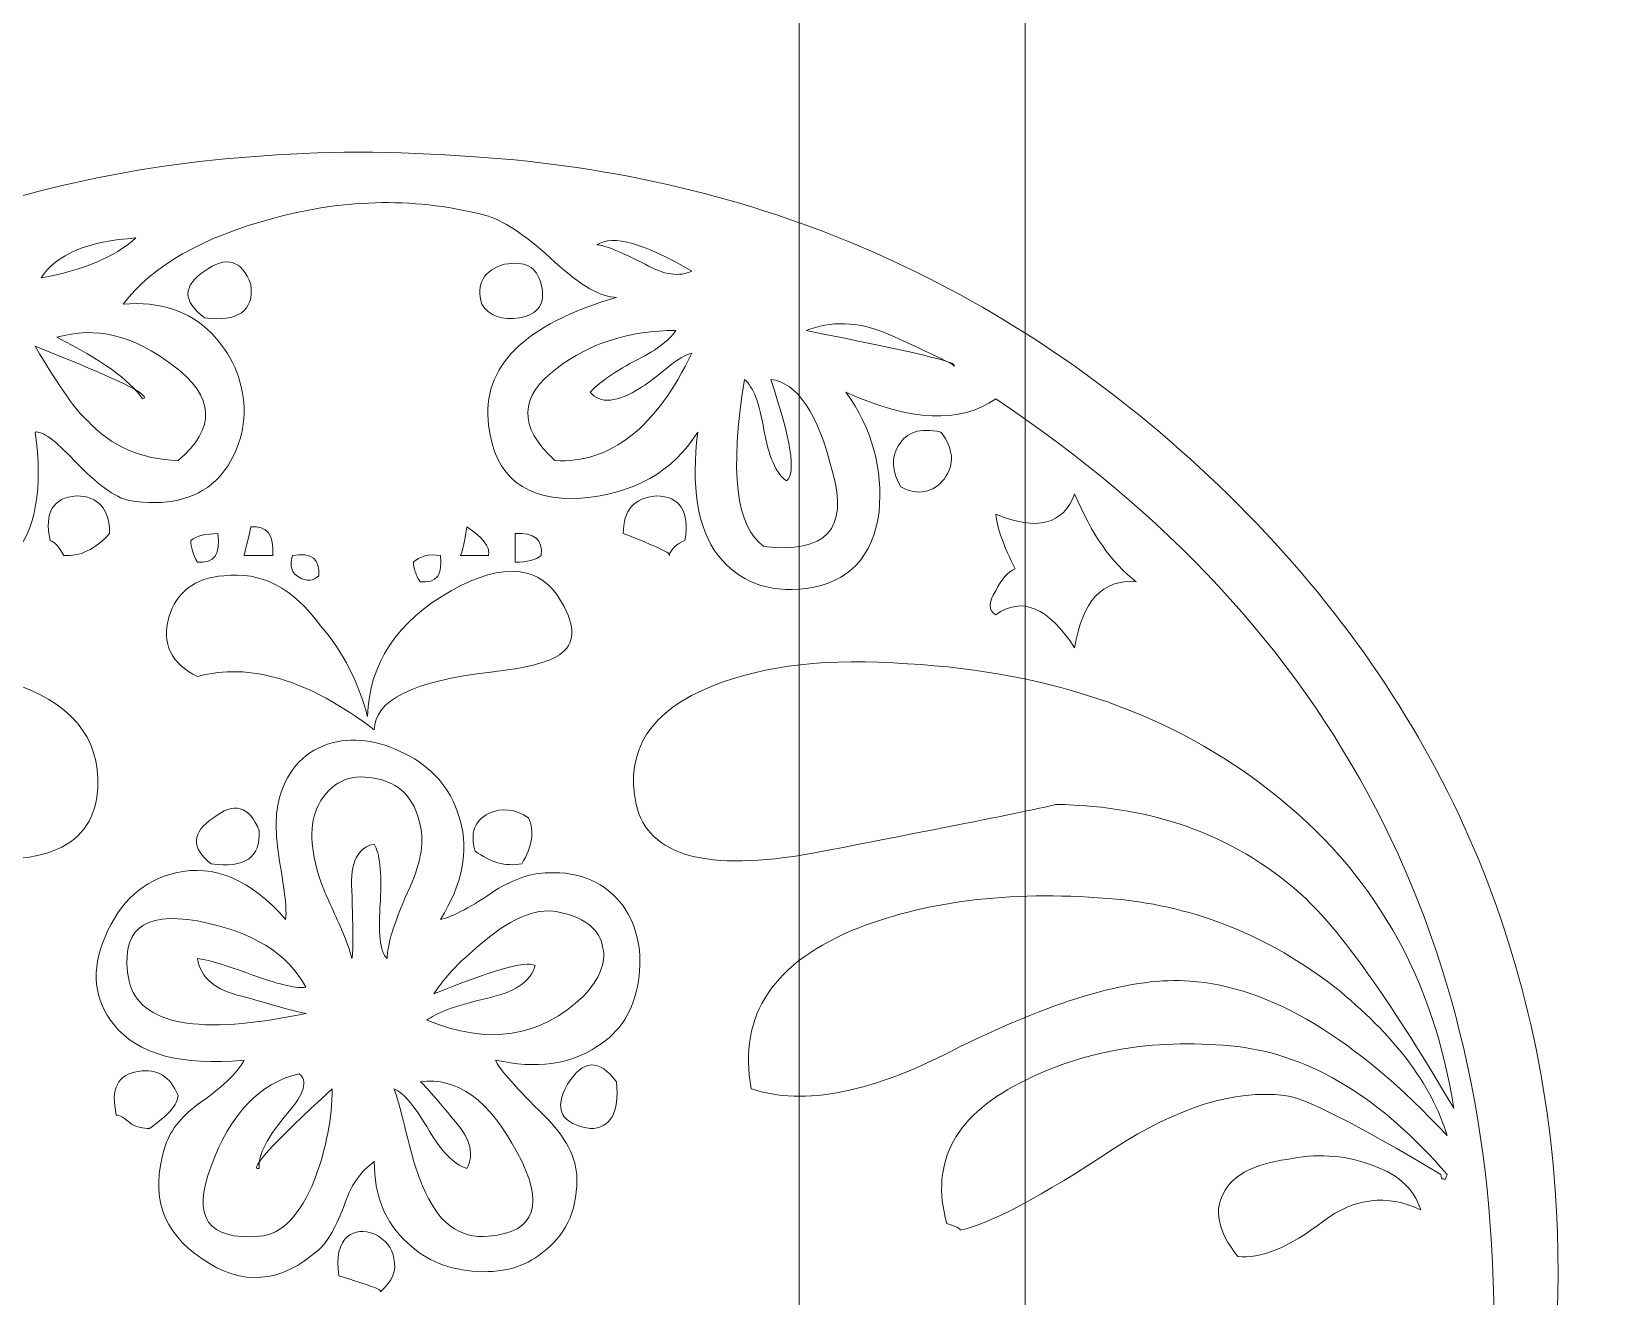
# Model space of a CAD drawing. Header units: millimetres. Extents: x -516 to 519, y -297 to 340.
# Drawn here: x -281.91 to -266.54, y 283.38 to 295.8 of the extents above; entities that cross this region are included whole.
import ezdxf

# ---------------------------------------------------------------- set-up
doc = ezdxf.new("R2010")
doc.units = ezdxf.units.MM
doc.header["$MEASUREMENT"] = 0
doc.layers.add('layer 1', color=7, linetype='Continuous')

msp = doc.modelspace()

# ---------------------------------------------------------------- linework, layer by layer
at = {"layer": 'layer 1', "color": 250, "lineweight": 9}
msp.add_open_spline([(-274.3724, 105.8042), (-259.7291, 166.1647), (-255.8487, 230.1061), (-262.7312, 297.6282), (-264.952, 315.007), (-268.8324, 327.7953), (-274.3724, 335.9931), (-277.3833, 340.1569), (-280.2762, 340.1569), (-283.0509, 335.9931), (-288.5909, 327.7953), (-292.4713, 315.007), (-294.6921, 297.6282), (-301.5746, 230.1061), (-297.6942, 166.1647), (-283.0509, 105.8042), (-283.0509, 105.8042), (-274.3724, 105.8042), (-274.3724, 105.8042)], degree=3, knots=[0, 0, 0, 0, 0.1666667, 0.1666667, 0.1666667, 0.3333333, 0.3333333, 0.3333333, 0.5, 0.5, 0.5, 0.6666667, 0.6666667, 0.6666667, 0.8333333, 0.8333333, 0.8333333, 1, 1, 1, 1], dxfattribs=at)
at = {"layer": 'layer 1', "color": 242, "lineweight": 20}
for points in [[(-274.3724, 335.9931), (-274.3724, 335.9931), (-274.3724, 106.7768), (-274.3724, 106.7768)], [(-272.1556, 332.3032), (-272.1556, 332.3032), (-272.1556, 115.3382), (-272.1556, 115.3382)]]:
    msp.add_open_spline(points, degree=3, dxfattribs=at)
at = {"layer": 'layer 1', "color": 114, "lineweight": 18}
for points, knots in [([(-275.021, 264.3553), (-274.5642, 264.5575), (-274.1103, 264.7982), (-273.6563, 265.0728), (-272.1295, 265.9972), (-271.1765, 267.0214), (-270.8001, 268.1432), (-270.6155, 268.6602), (-270.4899, 269.4793), (-270.4161, 270.5863), (-270.3128, 271.8559), (-270.1948, 272.7638), (-270.0692, 273.3102), (-268.8587, 273.384), (-268.0617, 273.6939), (-267.6927, 274.24), (-267.0282, 275.1625), (-267.2942, 276.3954), (-268.4898, 277.938), (-267.309, 280.0711), (-266.7994, 282.2336), (-266.9544, 284.4257), (-267.154, 287.1494), (-268.2907, 289.489), (-270.3498, 291.4302), (-272.3795, 293.3345), (-274.7858, 294.3828), (-277.5536, 294.5672), (-278.3436, 294.6262), (-279.0814, 294.6262), (-279.7531, 294.5672), (-282.4694, 294.368), (-284.8384, 293.3052), (-286.8684, 291.386), (-288.9719, 289.4153), (-290.116, 287.0534), (-290.2858, 284.3003), (-290.4333, 281.916), (-289.9168, 279.7759), (-288.7506, 277.8716), (-289.8504, 276.5062), (-290.1602, 275.3621), (-289.6807, 274.4394), (-289.4073, 273.8857), (-288.5734, 273.4945), (-287.171, 273.2436), (-287.016, 272.6382), (-286.8904, 271.7158), (-286.802, 270.4757), (-286.7354, 269.4277), (-286.5878, 268.6229), (-286.3739, 268.0768), (-285.8719, 266.8074), (-284.7501, 265.7075), (-283.0229, 264.7703), (-282.7385, 264.6179), (-282.4565, 264.4797), (-282.1769, 264.3553)], [0, 0, 0, 0, 0.0526316, 0.0526316, 0.0526316, 0.1052632, 0.1052632, 0.1052632, 0.1578947, 0.1578947, 0.1578947, 0.2105263, 0.2105263, 0.2105263, 0.2631579, 0.2631579, 0.2631579, 0.3157895, 0.3157895, 0.3157895, 0.3684211, 0.3684211, 0.3684211, 0.4210526, 0.4210526, 0.4210526, 0.4736842, 0.4736842, 0.4736842, 0.5263158, 0.5263158, 0.5263158, 0.5789474, 0.5789474, 0.5789474, 0.6315789, 0.6315789, 0.6315789, 0.6842105, 0.6842105, 0.6842105, 0.7368421, 0.7368421, 0.7368421, 0.7894737, 0.7894737, 0.7894737, 0.8421053, 0.8421053, 0.8421053, 0.8947368, 0.8947368, 0.8947368, 0.9473684, 0.9473684, 0.9473684, 1, 1, 1, 1]), ([(-280.3938, 264.3553), (-281.1451, 264.5346), (-281.9154, 264.8257), (-282.6982, 265.2428), (-283.8522, 265.8573), (-284.7205, 266.5638), (-285.311, 267.3461), (-285.7611, 267.9219), (-286.0563, 268.8668), (-286.1969, 270.1732), (-286.3887, 272.0112), (-286.5289, 273.1182), (-286.6323, 273.5093), (-286.2707, 273.6347), (-285.9679, 273.4356), (-285.7244, 272.904), (-285.4512, 272.3063), (-285.2079, 272.0038), (-284.986, 271.9741), (-284.4991, 271.93), (-284.2997, 272.1735), (-284.3809, 272.7049), (-284.4547, 273.1994), (-284.6393, 273.5315), (-284.927, 273.7011), (-287.9239, 275.5023), (-289.3779, 276.0114), (-289.2893, 275.2363), (-289.3483, 275.7088), (-289.1711, 276.218), (-288.7506, 276.7495), (-288.3224, 277.3252), (-288.1011, 277.7018), (-288.1011, 277.8716), (-288.0863, 278.1223), (-288.2338, 278.4471), (-288.5366, 278.8459), (-288.8685, 279.2812), (-289.0531, 279.7022), (-289.0973, 280.1227), (-288.8981, 280.0931), (-288.7358, 279.9455), (-288.6252, 279.6726), (-288.507, 279.3402), (-288.3964, 279.1336), (-288.3002, 279.0672), (-287.8501, 279.2222), (-287.7689, 279.4803), (-288.0566, 279.8423), (-288.3592, 280.1891), (-288.7284, 280.3073), (-289.1639, 280.1891), (-289.1933, 280.2777), (-289.2449, 280.4548), (-289.3115, 280.7278), (-289.3705, 280.9568), (-289.4295, 281.134), (-289.4884, 281.2445), (-289.2007, 281.3627), (-288.9719, 281.2371), (-288.817, 280.883), (-288.6472, 280.4768), (-288.4922, 280.2702), (-288.3592, 280.2554), (-288.1156, 280.2261), (-287.9755, 280.3073), (-287.9313, 280.4916), (-287.9017, 280.6466), (-287.9681, 280.8312), (-288.123, 281.0306), (-288.5144, 281.5915), (-288.9645, 281.7094), (-289.4884, 281.3775), (-289.5331, 281.5251), (-289.5622, 281.7317), (-289.5921, 282.0048), (-289.6363, 282.337), (-289.6659, 282.5509), (-289.6807, 282.6543), (-289.3189, 282.7133), (-289.0679, 282.5361), (-288.9278, 282.1378), (-288.7654, 281.7168), (-288.5808, 281.5177), (-288.3592, 281.5325), (-288.1011, 281.5397), (-287.9681, 281.6505), (-287.9532, 281.8496), (-287.9387, 282.027), (-288.0199, 282.2188), (-288.2116, 282.4404), (-288.6842, 282.9863), (-289.1785, 283.0971), (-289.6807, 282.7797), (-289.7396, 285.031), (-289.2967, 286.9648), (-288.3592, 288.5814), (-287.5991, 289.873), (-286.4257, 291.076), (-284.8384, 292.1905), (-284.6615, 292.0873), (-284.4179, 292.0429), (-284.1006, 292.0577), (-283.783, 292.0725), (-283.5468, 292.1389), (-283.3918, 292.2571), (-283.5616, 291.8657), (-283.6428, 291.4968), (-283.628, 291.1498), (-283.6132, 290.6773), (-283.3993, 290.4043), (-283.0009, 290.3305), (-282.5948, 290.2716), (-282.2922, 290.3747), (-282.0928, 290.6331), (-281.8641, 290.906), (-281.7903, 291.3196), (-281.8715, 291.8657), (-281.8051, 291.8805), (-281.6721, 291.7845), (-281.4875, 291.5852), (-281.2661, 291.3564), (-281.0892, 291.2236), (-280.949, 291.1943), (-280.587, 291.135), (-280.3067, 291.2014), (-280.1001, 291.386), (-279.9155, 291.578), (-279.8195, 291.8139), (-279.8195, 292.1021), (-279.8343, 292.3899), (-279.9451, 292.6334), (-280.1443, 292.84), (-280.3582, 293.054), (-280.646, 293.1502), (-281.008, 293.1206), (-280.7202, 293.4969), (-280.2329, 293.7775), (-279.5392, 293.9618), (-278.8159, 294.1615), (-278.1146, 294.1684), (-277.4209, 293.9841), (-277.2511, 293.9251), (-277.0295, 293.7775), (-276.7711, 293.5339), (-276.513, 293.2978), (-276.3136, 293.187), (-276.1658, 293.187), (-277.0737, 292.9212), (-277.4947, 292.5078), (-277.4209, 291.9321), (-277.3619, 291.423), (-277.0591, 291.1868), (-276.513, 291.2162), (-275.9962, 291.2606), (-275.6125, 291.4746), (-275.3689, 291.8657), (-275.4353, 291.3344), (-275.3763, 290.9285), (-275.1695, 290.6553), (-274.9701, 290.3969), (-274.6824, 290.2861), (-274.3061, 290.3305), (-273.8851, 290.3895), (-273.6489, 290.6405), (-273.5899, 291.0835), (-273.5532, 291.504), (-273.6563, 291.8951), (-273.9149, 292.2571), (-273.28, 291.9689), (-272.7931, 291.9469), (-272.4459, 292.1905), (-269.1023, 289.969), (-267.4714, 286.832), (-267.5597, 282.7797), (-268.0765, 283.0971), (-268.571, 283.0011), (-269.0285, 282.4772), (-269.2057, 282.278), (-269.2869, 282.086), (-269.2869, 281.8943), (-269.2869, 281.6946), (-269.1761, 281.5693), (-268.9473, 281.5325), (-268.6966, 281.4733), (-268.4898, 281.6579), (-268.3198, 282.0934), (-268.1429, 282.5361), (-267.9141, 282.7503), (-267.6263, 282.7207), (-267.6409, 282.7503), (-267.6853, 282.3), (-267.7517, 281.3775), (-268.2018, 281.6801), (-268.6448, 281.5915), (-269.0729, 281.1192), (-269.2499, 280.9272), (-269.3311, 280.7502), (-269.3311, 280.5802), (-269.3311, 280.403), (-269.2279, 280.2999), (-269.0063, 280.2554), (-268.7924, 280.2261), (-268.6154, 280.4104), (-268.4678, 280.8164), (-268.3129, 281.2077), (-268.0691, 281.3701), (-267.7517, 281.3109), (-267.7369, 281.3553), (-267.8477, 280.979), (-268.0765, 280.1891), (-268.512, 280.2777), (-268.8662, 280.1597), (-269.1393, 279.8423), (-269.4273, 279.5247), (-269.3831, 279.2664), (-269.0063, 279.0672), (-268.8513, 279.0894), (-268.7186, 279.2738), (-268.6226, 279.6059), (-268.5342, 279.9235), (-268.3719, 280.0711), (-268.1429, 280.0563), (-268.2018, 279.6726), (-268.3867, 279.259), (-268.7038, 278.8236), (-268.9918, 278.4249), (-269.1393, 278.1297), (-269.1393, 277.938), (-269.1541, 277.7682), (-268.9399, 277.3916), (-268.4898, 276.8159), (-268.0691, 276.255), (-267.8919, 275.7237), (-267.9509, 275.2363), (-268.0321, 274.4688), (-268.5784, 274.0705), (-269.5675, 274.0258), (-271.0583, 273.9521), (-271.9072, 273.8635), (-272.1214, 273.7677), (-272.4239, 273.6347), (-272.6672, 273.3248), (-272.8595, 272.8376), (-273.0438, 272.3063), (-272.8888, 272.0112), (-272.3795, 271.9741), (-272.0917, 271.9591), (-271.8114, 272.2473), (-271.538, 272.8376), (-271.2799, 273.3985), (-270.9699, 273.6421), (-270.6081, 273.5683), (-270.6967, 273.0666), (-270.7927, 272.4169), (-270.8887, 271.6272), (-270.9919, 270.7487), (-271.0657, 270.151), (-271.1101, 269.8484), (-271.324, 268.5864), (-271.7448, 267.6119), (-272.3795, 266.9328), (-273.6914, 265.5867), (-275.1266, 264.7275), (-276.683, 264.3553)], [0, 0, 0, 0, 0.0113636, 0.0113636, 0.0113636, 0.0227273, 0.0227273, 0.0227273, 0.0340909, 0.0340909, 0.0340909, 0.0454545, 0.0454545, 0.0454545, 0.0568182, 0.0568182, 0.0568182, 0.0681818, 0.0681818, 0.0681818, 0.0795455, 0.0795455, 0.0795455, 0.0909091, 0.0909091, 0.0909091, 0.1022727, 0.1022727, 0.1022727, 0.1136364, 0.1136364, 0.1136364, 0.125, 0.125, 0.125, 0.1363636, 0.1363636, 0.1363636, 0.1477273, 0.1477273, 0.1477273, 0.1590909, 0.1590909, 0.1590909, 0.1704545, 0.1704545, 0.1704545, 0.1818182, 0.1818182, 0.1818182, 0.1931818, 0.1931818, 0.1931818, 0.2045455, 0.2045455, 0.2045455, 0.2159091, 0.2159091, 0.2159091, 0.2272727, 0.2272727, 0.2272727, 0.2386364, 0.2386364, 0.2386364, 0.25, 0.25, 0.25, 0.2613636, 0.2613636, 0.2613636, 0.2727273, 0.2727273, 0.2727273, 0.2840909, 0.2840909, 0.2840909, 0.2954545, 0.2954545, 0.2954545, 0.3068182, 0.3068182, 0.3068182, 0.3181818, 0.3181818, 0.3181818, 0.3295455, 0.3295455, 0.3295455, 0.3409091, 0.3409091, 0.3409091, 0.3522727, 0.3522727, 0.3522727, 0.3636364, 0.3636364, 0.3636364, 0.375, 0.375, 0.375, 0.3863636, 0.3863636, 0.3863636, 0.3977273, 0.3977273, 0.3977273, 0.4090909, 0.4090909, 0.4090909, 0.4204545, 0.4204545, 0.4204545, 0.4318182, 0.4318182, 0.4318182, 0.4431818, 0.4431818, 0.4431818, 0.4545455, 0.4545455, 0.4545455, 0.4659091, 0.4659091, 0.4659091, 0.4772727, 0.4772727, 0.4772727, 0.4886364, 0.4886364, 0.4886364, 0.5, 0.5, 0.5, 0.5113636, 0.5113636, 0.5113636, 0.5227273, 0.5227273, 0.5227273, 0.5340909, 0.5340909, 0.5340909, 0.5454545, 0.5454545, 0.5454545, 0.5568182, 0.5568182, 0.5568182, 0.5681818, 0.5681818, 0.5681818, 0.5795455, 0.5795455, 0.5795455, 0.5909091, 0.5909091, 0.5909091, 0.6022727, 0.6022727, 0.6022727, 0.6136364, 0.6136364, 0.6136364, 0.625, 0.625, 0.625, 0.6363636, 0.6363636, 0.6363636, 0.6477273, 0.6477273, 0.6477273, 0.6590909, 0.6590909, 0.6590909, 0.6704545, 0.6704545, 0.6704545, 0.6818182, 0.6818182, 0.6818182, 0.6931818, 0.6931818, 0.6931818, 0.7045455, 0.7045455, 0.7045455, 0.7159091, 0.7159091, 0.7159091, 0.7272727, 0.7272727, 0.7272727, 0.7386364, 0.7386364, 0.7386364, 0.75, 0.75, 0.75, 0.7613636, 0.7613636, 0.7613636, 0.7727273, 0.7727273, 0.7727273, 0.7840909, 0.7840909, 0.7840909, 0.7954545, 0.7954545, 0.7954545, 0.8068182, 0.8068182, 0.8068182, 0.8181818, 0.8181818, 0.8181818, 0.8295455, 0.8295455, 0.8295455, 0.8409091, 0.8409091, 0.8409091, 0.8522727, 0.8522727, 0.8522727, 0.8636364, 0.8636364, 0.8636364, 0.875, 0.875, 0.875, 0.8863636, 0.8863636, 0.8863636, 0.8977273, 0.8977273, 0.8977273, 0.9090909, 0.9090909, 0.9090909, 0.9204545, 0.9204545, 0.9204545, 0.9318182, 0.9318182, 0.9318182, 0.9431818, 0.9431818, 0.9431818, 0.9545455, 0.9545455, 0.9545455, 0.9659091, 0.9659091, 0.9659091, 0.9772727, 0.9772727, 0.9772727, 0.9886364, 0.9886364, 0.9886364, 1, 1, 1, 1]), ([(-280.8824, 293.7701), (-281.0966, 293.5781), (-281.4063, 293.4527), (-281.8125, 293.379), (-281.6647, 293.6077), (-281.3547, 293.7405), (-280.8824, 293.7701)], [0, 0, 0, 0, 0.5, 0.5, 0.5, 1, 1, 1, 1]), ([(-275.4279, 293.4453), (-275.5461, 293.3864), (-275.7008, 293.4083), (-275.8854, 293.5117), (-276.1292, 293.6371), (-276.2916, 293.7037), (-276.358, 293.7037), (-276.203, 293.8069), (-275.8928, 293.7183), (-275.4279, 293.4453)], [0, 0, 0, 0, 0.3333333, 0.3333333, 0.3333333, 0.6666667, 0.6666667, 0.6666667, 1, 1, 1, 1]), ([(-279.7531, 293.3126), (-279.8417, 293.5561), (-279.9967, 293.6003), (-280.2107, 293.4453), (-280.4246, 293.2978), (-280.4246, 293.1502), (-280.2107, 292.9876), (-279.8787, 292.9434), (-279.7238, 293.054), (-279.7531, 293.3126)], [0, 0, 0, 0, 0.3333333, 0.3333333, 0.3333333, 0.6666667, 0.6666667, 0.6666667, 1, 1, 1, 1]), ([(-276.9041, 293.3126), (-276.9483, 293.4895), (-277.0665, 293.5487), (-277.2659, 293.5117), (-277.4724, 293.4527), (-277.5462, 293.32), (-277.4872, 293.1206), (-277.4135, 293.0024), (-277.2881, 292.958), (-277.1181, 292.9876), (-276.9335, 293.0172), (-276.8597, 293.1277), (-276.9041, 293.3126)], [0, 0, 0, 0, 0.25, 0.25, 0.25, 0.5, 0.5, 0.5, 0.75, 0.75, 0.75, 1, 1, 1, 1]), ([(-272.8595, 292.5152), (-272.7857, 292.5449), (-273.2652, 292.6554), (-274.3061, 292.8622), (-274.0625, 292.958), (-273.8039, 292.9506), (-273.5309, 292.84), (-273.0218, 292.6112), (-272.8005, 292.5004), (-272.8595, 292.5152)], [0, 0, 0, 0, 0.3333333, 0.3333333, 0.3333333, 0.6666667, 0.6666667, 0.6666667, 1, 1, 1, 1]), ([(-280.816, 292.1905), (-280.9416, 292.3751), (-281.2294, 292.5816), (-281.6573, 292.7956), (-281.2809, 292.9064), (-280.9046, 292.8178), (-280.5132, 292.5152), (-280.1075, 292.2127), (-280.0927, 291.9025), (-280.469, 291.5852), (-280.8308, 291.6), (-281.126, 291.7256), (-281.3547, 291.9763), (-281.4581, 292.0577), (-281.6281, 292.3013), (-281.8715, 292.7072), (-281.067, 292.3899), (-280.7128, 292.2201), (-280.816, 292.1905)], [0, 0, 0, 0, 0.1666667, 0.1666667, 0.1666667, 0.3333333, 0.3333333, 0.3333333, 0.5, 0.5, 0.5, 0.6666667, 0.6666667, 0.6666667, 0.8333333, 0.8333333, 0.8333333, 1, 1, 1, 1]), ([(-275.4279, 292.6409), (-275.7749, 291.9099), (-276.2252, 291.5558), (-276.7711, 291.5852), (-277.1329, 291.9173), (-277.1255, 292.2201), (-276.7491, 292.493), (-276.4318, 292.7366), (-276.0404, 292.8622), (-275.5829, 292.8622), (-275.6567, 292.7588), (-275.7894, 292.6554), (-275.9962, 292.5597), (-276.2104, 292.4415), (-276.3506, 292.3383), (-276.4244, 292.2571), (-276.3284, 292.1389), (-276.1584, 292.1537), (-275.9296, 292.3013), (-275.8854, 292.3235), (-275.7968, 292.3899), (-275.6715, 292.493), (-275.5681, 292.5816), (-275.4869, 292.626), (-275.4279, 292.6409)], [0, 0, 0, 0, 0.125, 0.125, 0.125, 0.25, 0.25, 0.25, 0.375, 0.375, 0.375, 0.5, 0.5, 0.5, 0.625, 0.625, 0.625, 0.75, 0.75, 0.75, 0.875, 0.875, 0.875, 1, 1, 1, 1]), ([(-274.9112, 292.3825), (-274.8226, 292.3087), (-274.7636, 292.1463), (-274.7192, 291.8877), (-274.675, 291.6296), (-274.6012, 291.4598), (-274.4978, 291.386), (-274.4021, 291.4598), (-274.4536, 291.7919), (-274.6528, 292.3825), (-274.3947, 292.3529), (-274.1879, 292.0501), (-274.0477, 291.4746), (-273.8851, 290.9134), (-274.1141, 290.6699), (-274.7192, 290.7437), (-274.9926, 290.9285), (-275.059, 291.4746), (-274.9112, 292.3825)], [0, 0, 0, 0, 0.1666667, 0.1666667, 0.1666667, 0.3333333, 0.3333333, 0.3333333, 0.5, 0.5, 0.5, 0.6666667, 0.6666667, 0.6666667, 0.8333333, 0.8333333, 0.8333333, 1, 1, 1, 1]), ([(-272.9848, 291.8657), (-273.1914, 291.9099), (-273.3244, 291.8657), (-273.3982, 291.7327), (-273.472, 291.6222), (-273.4646, 291.482), (-273.376, 291.327), (-273.2062, 291.2384), (-273.0586, 291.268), (-272.9481, 291.4082), (-272.8447, 291.5558), (-272.8595, 291.7034), (-272.9848, 291.8657)], [0, 0, 0, 0, 0.25, 0.25, 0.25, 0.5, 0.5, 0.5, 0.75, 0.75, 0.75, 1, 1, 1, 1]), ([(-272.4459, 290.0722), (-272.1877, 290.2568), (-271.9294, 290.146), (-271.6708, 289.7474), (-271.597, 290.2052), (-271.3978, 290.4265), (-271.0657, 290.3969), (-271.3092, 290.5815), (-271.5086, 290.8693), (-271.6708, 291.2606), (-271.7818, 290.9581), (-272.0402, 290.8915), (-272.4459, 291.0612), (-272.4311, 290.9208), (-272.3647, 290.7437), (-272.2541, 290.5223), (-272.3279, 290.4929), (-272.3869, 290.4265), (-272.4459, 290.3083), (-272.5197, 290.1904), (-272.5197, 290.1166), (-272.4459, 290.0722)], [0, 0, 0, 0, 0.1428571, 0.1428571, 0.1428571, 0.2857143, 0.2857143, 0.2857143, 0.4285714, 0.4285714, 0.4285714, 0.5714286, 0.5714286, 0.5714286, 0.7142857, 0.7142857, 0.7142857, 0.8571429, 0.8571429, 0.8571429, 1, 1, 1, 1]), ([(-281.5909, 290.6553), (-281.4359, 290.6405), (-281.2809, 290.7143), (-281.1408, 290.8693), (-281.1408, 291.1131), (-281.2516, 291.2384), (-281.4655, 291.2384), (-281.6945, 291.2236), (-281.7831, 291.076), (-281.7237, 290.8029), (-281.6797, 290.7881), (-281.6351, 290.7437), (-281.5909, 290.6553)], [0, 0, 0, 0, 0.25, 0.25, 0.25, 0.5, 0.5, 0.5, 0.75, 0.75, 0.75, 1, 1, 1, 1]), ([(-275.6493, 290.6553), (-275.6345, 290.7143), (-275.5829, 290.7659), (-275.4943, 290.8029), (-275.4501, 291.0909), (-275.5461, 291.2384), (-275.7749, 291.2384), (-275.9962, 291.2236), (-276.0994, 291.0983), (-276.0994, 290.8693), (-275.7675, 290.7437), (-275.6199, 290.6699), (-275.6493, 290.6553)], [0, 0, 0, 0, 0.25, 0.25, 0.25, 0.5, 0.5, 0.5, 0.75, 0.75, 0.75, 1, 1, 1, 1]), ([(-279.5392, 290.6553), (-279.5244, 290.8545), (-279.5982, 290.9507), (-279.7531, 290.9359), (-279.7976, 290.7511), (-279.8195, 290.6553), (-279.8195, 290.6553), (-279.8195, 290.6553), (-279.5392, 290.6553), (-279.5392, 290.6553)], [0, 0, 0, 0, 0.3333333, 0.3333333, 0.3333333, 0.6666667, 0.6666667, 0.6666667, 1, 1, 1, 1]), ([(-280.0779, 290.8693), (-280.1959, 290.8693), (-280.2845, 290.847), (-280.3434, 290.8029), (-280.3434, 290.7365), (-280.3215, 290.6627), (-280.2771, 290.5887), (-280.1147, 290.5741), (-280.0483, 290.6699), (-280.0779, 290.8693)], [0, 0, 0, 0, 0.3333333, 0.3333333, 0.3333333, 0.6666667, 0.6666667, 0.6666667, 1, 1, 1, 1]), ([(-277.4209, 290.6553), (-277.4061, 290.7437), (-277.4798, 290.8322), (-277.6348, 290.9359), (-277.6644, 290.7511), (-277.6864, 290.6553), (-277.7012, 290.6553), (-277.7012, 290.6553), (-277.4209, 290.6553), (-277.4209, 290.6553)], [0, 0, 0, 0, 0.3333333, 0.3333333, 0.3333333, 0.6666667, 0.6666667, 0.6666667, 1, 1, 1, 1]), ([(-277.1623, 290.5887), (-277.0443, 290.5887), (-276.9557, 290.6109), (-276.9041, 290.6553), (-276.8893, 290.8103), (-276.9705, 290.8841), (-277.1623, 290.8693), (-277.1623, 290.8693), (-277.1623, 290.5887), (-277.1623, 290.5887)], [0, 0, 0, 0, 0.3333333, 0.3333333, 0.3333333, 0.6666667, 0.6666667, 0.6666667, 1, 1, 1, 1]), ([(-279.0888, 290.4559), (-279.074, 290.6183), (-279.1552, 290.6847), (-279.3472, 290.6553), (-279.3766, 290.5519), (-279.3544, 290.4781), (-279.2806, 290.4411), (-279.2068, 290.3969), (-279.1404, 290.4043), (-279.0888, 290.4559)], [0, 0, 0, 0, 0.3333333, 0.3333333, 0.3333333, 0.6666667, 0.6666667, 0.6666667, 1, 1, 1, 1]), ([(-277.8932, 290.6553), (-278.0112, 290.6699), (-278.0997, 290.6479), (-278.1587, 290.5887), (-278.1587, 290.5297), (-278.1365, 290.4633), (-278.0923, 290.3969), (-277.93, 290.3821), (-277.871, 290.4633), (-277.8932, 290.6553)], [0, 0, 0, 0, 0.3333333, 0.3333333, 0.3333333, 0.6666667, 0.6666667, 0.6666667, 1, 1, 1, 1]), ([(-280.2771, 289.4668), (-279.7679, 289.607), (-279.1922, 289.4375), (-278.5427, 288.9429), (-278.5427, 289.2307), (-278.1661, 289.4227), (-277.3987, 289.5112), (-277.0517, 289.548), (-276.8303, 289.607), (-276.7269, 289.6808), (-276.572, 289.7842), (-276.5646, 289.9542), (-276.7047, 290.1978), (-276.9115, 290.5593), (-277.2659, 290.5961), (-277.7898, 290.3083), (-278.3211, 290.0058), (-278.5943, 289.5924), (-278.6091, 289.0757), (-278.6977, 289.4079), (-278.8453, 289.703), (-279.0666, 289.9616), (-279.3398, 290.3379), (-279.6571, 290.5003), (-280.0189, 290.4559), (-280.3067, 290.4339), (-280.4838, 290.2935), (-280.5579, 290.0502), (-280.6317, 289.7916), (-280.5354, 289.5924), (-280.2771, 289.4668)], [0, 0, 0, 0, 0.1, 0.1, 0.1, 0.2, 0.2, 0.2, 0.3, 0.3, 0.3, 0.4, 0.4, 0.4, 0.5, 0.5, 0.5, 0.6, 0.6, 0.6, 0.7, 0.7, 0.7, 0.8, 0.8, 0.8, 0.9, 0.9, 0.9, 1, 1, 1, 1]), ([(-285.5104, 288.2122), (-285.466, 288.2122), (-284.6171, 288.0572), (-282.9565, 287.7547), (-281.9159, 287.5553), (-281.3547, 287.7251), (-281.2661, 288.2786), (-281.1997, 288.7954), (-281.4507, 289.1643), (-282.0264, 289.3782), (-282.4988, 289.5628), (-283.1115, 289.6366), (-283.8642, 289.5924), (-285.2742, 289.5332), (-286.4773, 289.1275), (-287.4515, 288.3598), (-288.433, 287.5997), (-289.0457, 286.5958), (-289.2893, 285.3558), (-289.2893, 285.3114), (-289.2819, 285.2818), (-289.2671, 285.267), (-289.2597, 285.2376), (-289.2449, 285.245), (-289.2303, 285.2892), (-288.7064, 286.2267), (-288.2558, 286.8836), (-287.8649, 287.2599), (-287.2299, 287.8653), (-286.4477, 288.1826), (-285.5104, 288.2122)], [0, 0, 0, 0, 0.1, 0.1, 0.1, 0.2, 0.2, 0.2, 0.3, 0.3, 0.3, 0.4, 0.4, 0.4, 0.5, 0.5, 0.5, 0.6, 0.6, 0.6, 0.7, 0.7, 0.7, 0.8, 0.8, 0.8, 0.9, 0.9, 0.9, 1, 1, 1, 1]), ([(-275.974, 288.2122), (-275.8558, 287.7029), (-275.2803, 287.5477), (-274.2397, 287.7325), (-272.6009, 288.0498), (-271.804, 288.2122), (-271.863, 288.2122), (-270.8665, 288.1974), (-270.0472, 287.8875), (-269.3975, 287.2821), (-269.0211, 286.9206), (-268.5416, 286.2341), (-267.9509, 285.2302), (-268.1503, 286.5221), (-268.7482, 287.5627), (-269.7447, 288.3376), (-270.6967, 289.0905), (-271.8852, 289.5112), (-273.3096, 289.5924), (-274.0773, 289.6514), (-274.7118, 289.5776), (-275.214, 289.3782), (-275.8339, 289.1349), (-276.0846, 288.7438), (-275.974, 288.2122)], [0, 0, 0, 0, 0.125, 0.125, 0.125, 0.25, 0.25, 0.25, 0.375, 0.375, 0.375, 0.5, 0.5, 0.5, 0.625, 0.625, 0.625, 0.75, 0.75, 0.75, 0.875, 0.875, 0.875, 1, 1, 1, 1]), ([(-279.8195, 285.7028), (-279.8933, 285.5698), (-280.0409, 285.4296), (-280.2771, 285.267), (-280.4468, 285.1416), (-280.5579, 284.994), (-280.602, 284.839), (-280.7422, 284.3741), (-280.6243, 284.0124), (-280.2329, 283.754), (-279.8417, 283.481), (-279.4578, 283.5107), (-279.0888, 283.8426), (-279.015, 283.9016), (-278.9338, 284.0346), (-278.8453, 284.2562), (-278.7789, 284.4701), (-278.6755, 284.6177), (-278.5427, 284.7063), (-278.5427, 284.3741), (-278.4391, 284.1086), (-278.2177, 283.909), (-278.0334, 283.732), (-277.8046, 283.6434), (-277.5314, 283.6286), (-277.2511, 283.6138), (-277.0295, 283.6876), (-276.8597, 283.8426), (-276.6457, 284.0124), (-276.5423, 284.2636), (-276.5572, 284.5807), (-276.572, 284.7801), (-276.6899, 284.9866), (-276.9261, 285.208), (-277.1845, 285.4666), (-277.3249, 285.629), (-277.3545, 285.7028), (-276.9483, 285.6142), (-276.6235, 285.6583), (-276.358, 285.8355), (-276.1292, 285.9757), (-275.9962, 286.1897), (-275.9518, 286.4779), (-275.9076, 286.7582), (-275.9592, 287.0018), (-276.0994, 287.2157), (-276.2768, 287.4445), (-276.5204, 287.5553), (-276.8377, 287.5407), (-276.9925, 287.5407), (-277.1697, 287.4813), (-277.3545, 287.3707), (-277.5832, 287.2083), (-277.7676, 287.1123), (-277.8932, 287.083), (-277.679, 287.4297), (-277.6126, 287.7547), (-277.7012, 288.0572), (-277.775, 288.3302), (-277.9374, 288.5441), (-278.1957, 288.6848), (-278.4615, 288.8324), (-278.7125, 288.8765), (-278.9561, 288.8176), (-279.2142, 288.7438), (-279.3914, 288.5663), (-279.4728, 288.2786), (-279.5167, 288.131), (-279.5167, 287.9245), (-279.4728, 287.6511), (-279.4212, 287.3633), (-279.3988, 287.1713), (-279.4138, 287.083), (-279.7531, 287.4739), (-280.1147, 287.6289), (-280.4915, 287.5407), (-280.8086, 287.467), (-281.0374, 287.2599), (-281.1849, 286.9132), (-281.3253, 286.581), (-281.2957, 286.2931), (-281.0966, 286.0495), (-280.8678, 285.7617), (-280.4394, 285.6435), (-279.8195, 285.7028)], [0, 0, 0, 0, 0.0357143, 0.0357143, 0.0357143, 0.0714286, 0.0714286, 0.0714286, 0.1071429, 0.1071429, 0.1071429, 0.1428571, 0.1428571, 0.1428571, 0.1785714, 0.1785714, 0.1785714, 0.2142857, 0.2142857, 0.2142857, 0.25, 0.25, 0.25, 0.2857143, 0.2857143, 0.2857143, 0.3214286, 0.3214286, 0.3214286, 0.3571429, 0.3571429, 0.3571429, 0.3928571, 0.3928571, 0.3928571, 0.4285714, 0.4285714, 0.4285714, 0.4642857, 0.4642857, 0.4642857, 0.5, 0.5, 0.5, 0.5357143, 0.5357143, 0.5357143, 0.5714286, 0.5714286, 0.5714286, 0.6071429, 0.6071429, 0.6071429, 0.6428571, 0.6428571, 0.6428571, 0.6785714, 0.6785714, 0.6785714, 0.7142857, 0.7142857, 0.7142857, 0.75, 0.75, 0.75, 0.7857143, 0.7857143, 0.7857143, 0.8214286, 0.8214286, 0.8214286, 0.8571429, 0.8571429, 0.8571429, 0.8928571, 0.8928571, 0.8928571, 0.9285714, 0.9285714, 0.9285714, 0.9642857, 0.9642857, 0.9642857, 1, 1, 1, 1]), ([(-279.0888, 288.2122), (-278.9709, 288.4262), (-278.7937, 288.5148), (-278.5427, 288.4704), (-278.2989, 288.4262), (-278.1513, 288.2786), (-278.0923, 288.0128), (-278.0482, 287.8285), (-278.0923, 287.6071), (-278.2177, 287.3485), (-278.351, 287.046), (-278.4173, 286.8246), (-278.4173, 286.6992), (-278.4911, 286.7656), (-278.5059, 286.9574), (-278.4837, 287.2599), (-278.4689, 287.5477), (-278.4911, 287.7325), (-278.5427, 287.8211), (-278.7051, 287.7915), (-278.7789, 287.6439), (-278.7641, 287.3707), (-278.7493, 286.95), (-278.7493, 286.7286), (-278.7641, 286.6992), (-278.7789, 286.7656), (-278.8159, 286.8836), (-278.8897, 287.046), (-278.978, 287.2305), (-279.0372, 287.3707), (-279.0666, 287.4519), (-279.1774, 287.7695), (-279.1848, 288.0202), (-279.0888, 288.2122)], [0, 0, 0, 0, 0.0909091, 0.0909091, 0.0909091, 0.1818182, 0.1818182, 0.1818182, 0.2727273, 0.2727273, 0.2727273, 0.3636364, 0.3636364, 0.3636364, 0.4545455, 0.4545455, 0.4545455, 0.5454545, 0.5454545, 0.5454545, 0.6363636, 0.6363636, 0.6363636, 0.7272727, 0.7272727, 0.7272727, 0.8181818, 0.8181818, 0.8181818, 0.9090909, 0.9090909, 0.9090909, 1, 1, 1, 1]), ([(-280.1443, 287.6289), (-279.8121, 287.5849), (-279.6571, 287.6883), (-279.672, 287.9538), (-279.7679, 288.1974), (-279.9229, 288.2416), (-280.1221, 288.0792), (-280.3363, 287.939), (-280.3434, 287.7841), (-280.1443, 287.6289)], [0, 0, 0, 0, 0.3333333, 0.3333333, 0.3333333, 0.6666667, 0.6666667, 0.6666667, 1, 1, 1, 1]), ([(-277.5536, 287.7547), (-277.4061, 287.6439), (-277.2585, 287.5997), (-277.0959, 287.6289), (-276.9925, 287.7989), (-276.9705, 287.9538), (-277.0295, 288.0792), (-277.1623, 288.1678), (-277.2881, 288.1826), (-277.4209, 288.1236), (-277.561, 288.0498), (-277.6052, 287.9316), (-277.5536, 287.7547)], [0, 0, 0, 0, 0.25, 0.25, 0.25, 0.5, 0.5, 0.5, 0.75, 0.75, 0.75, 1, 1, 1, 1]), ([(-271.2577, 287.2821), (-272.2393, 287.3707), (-273.0808, 287.2747), (-273.7893, 287.0018), (-274.6234, 286.6696), (-274.9775, 286.1455), (-274.8448, 285.4222), (-274.3283, 285.245), (-273.6417, 285.3854), (-272.7931, 285.8355), (-271.826, 286.3079), (-271.0805, 286.5221), (-270.5418, 286.4779), (-269.7521, 286.4261), (-268.9106, 285.9167), (-268.0172, 284.9644), (-268.1722, 285.474), (-268.5416, 285.9535), (-269.1171, 286.4184), (-269.7666, 286.9206), (-270.4825, 287.2083), (-271.2577, 287.2821)], [0, 0, 0, 0, 0.1428571, 0.1428571, 0.1428571, 0.2857143, 0.2857143, 0.2857143, 0.4285714, 0.4285714, 0.4285714, 0.5714286, 0.5714286, 0.5714286, 0.7142857, 0.7142857, 0.7142857, 0.8571429, 0.8571429, 0.8571429, 1, 1, 1, 1]), ([(-279.2142, 286.4184), (-279.3028, 286.4036), (-279.4578, 286.4409), (-279.6942, 286.5221), (-279.9671, 286.6255), (-280.1591, 286.6844), (-280.2771, 286.6992), (-280.2477, 286.5072), (-280.1001, 286.3893), (-279.8417, 286.3298), (-279.384, 286.1971), (-279.17, 286.1455), (-279.2142, 286.1603), (-280.2696, 285.9389), (-280.8456, 286.0495), (-280.949, 286.4779), (-281.0448, 286.9722), (-280.8234, 287.1642), (-280.2771, 287.0682), (-279.7383, 286.9648), (-279.3914, 286.7508), (-279.2142, 286.4184)], [0, 0, 0, 0, 0.1428571, 0.1428571, 0.1428571, 0.2857143, 0.2857143, 0.2857143, 0.4285714, 0.4285714, 0.4285714, 0.5714286, 0.5714286, 0.5714286, 0.7142857, 0.7142857, 0.7142857, 0.8571429, 0.8571429, 0.8571429, 1, 1, 1, 1]), ([(-276.9631, 286.6326), (-277.0665, 286.677), (-277.3987, 286.581), (-277.9596, 286.352), (-277.8488, 286.5221), (-277.679, 286.6992), (-277.465, 286.8688), (-277.1771, 287.1123), (-276.9261, 287.2083), (-276.7047, 287.1494), (-276.4612, 287.0901), (-276.3284, 286.9796), (-276.299, 286.8024), (-276.2694, 286.6622), (-276.3284, 286.4998), (-276.4908, 286.3298), (-276.9115, 285.9241), (-277.4209, 285.8503), (-278.026, 286.0939), (-277.9522, 286.1603), (-277.7602, 286.2341), (-277.4431, 286.3079), (-277.1697, 286.3668), (-277.0073, 286.4705), (-276.9631, 286.6326)], [0, 0, 0, 0, 0.125, 0.125, 0.125, 0.25, 0.25, 0.25, 0.375, 0.375, 0.375, 0.5, 0.5, 0.5, 0.625, 0.625, 0.625, 0.75, 0.75, 0.75, 0.875, 0.875, 0.875, 1, 1, 1, 1]), ([(-270.0692, 285.8355), (-270.8443, 285.9167), (-271.538, 285.8133), (-272.1433, 285.5108), (-272.8373, 285.1786), (-273.0956, 284.7063), (-272.9258, 284.1009), (-272.8373, 284.0713), (-272.7931, 284.0491), (-272.7931, 284.0346), (-272.5049, 284.0935), (-272.0032, 284.3593), (-271.2799, 284.839), (-270.66, 285.2376), (-270.1062, 285.4148), (-269.6117, 285.3558), (-269.4273, 285.341), (-268.918, 285.0826), (-268.0765, 284.5807), (-268.0765, 284.5513), (-268.0691, 284.5365), (-268.0543, 284.5365), (-268.0395, 284.5217), (-268.0247, 284.5365), (-268.0172, 284.5807), (-268.6596, 285.3264), (-269.3459, 285.7469), (-270.0692, 285.8355)], [0, 0, 0, 0, 0.1111111, 0.1111111, 0.1111111, 0.2222222, 0.2222222, 0.2222222, 0.3333333, 0.3333333, 0.3333333, 0.4444444, 0.4444444, 0.4444444, 0.5555556, 0.5555556, 0.5555556, 0.6666667, 0.6666667, 0.6666667, 0.7777778, 0.7777778, 0.7777778, 0.8888889, 0.8888889, 0.8888889, 1, 1, 1, 1]), ([(-280.469, 285.3558), (-280.5428, 285.5404), (-280.6684, 285.6216), (-280.8604, 285.592), (-281.0596, 285.5626), (-281.1334, 285.4222), (-281.0744, 285.1638), (-281.0448, 285.1638), (-280.9932, 285.1342), (-280.9268, 285.0752), (-280.8678, 285.0456), (-280.8086, 285.031), (-280.7496, 285.031), (-280.5653, 285.1638), (-280.469, 285.267), (-280.469, 285.3558)], [0, 0, 0, 0, 0.2, 0.2, 0.2, 0.4, 0.4, 0.4, 0.6, 0.6, 0.6, 0.8, 0.8, 0.8, 1, 1, 1, 1]), ([(-279.672, 283.9753), (-280.1739, 283.9312), (-280.3363, 284.1599), (-280.1443, 284.6619), (-279.9599, 285.1712), (-279.672, 285.474), (-279.2806, 285.5698), (-279.1922, 285.5034), (-279.229, 285.3706), (-279.3914, 285.186), (-279.5908, 284.9498), (-279.6868, 284.7727), (-279.672, 284.6399), (-279.7828, 284.6177), (-279.5466, 284.8761), (-278.9561, 285.4222), (-278.9561, 285.1342), (-279.015, 284.839), (-279.1256, 284.5365), (-279.2734, 284.1747), (-279.4504, 283.9901), (-279.672, 283.9753)], [0, 0, 0, 0, 0.1428571, 0.1428571, 0.1428571, 0.2857143, 0.2857143, 0.2857143, 0.4285714, 0.4285714, 0.4285714, 0.5714286, 0.5714286, 0.5714286, 0.7142857, 0.7142857, 0.7142857, 0.8571429, 0.8571429, 0.8571429, 1, 1, 1, 1]), ([(-276.1658, 285.4888), (-276.3358, 285.7176), (-276.4982, 285.7102), (-276.6457, 285.4666), (-276.7859, 285.2228), (-276.7121, 285.0752), (-276.4244, 285.031), (-276.2252, 285.031), (-276.1366, 285.186), (-276.1658, 285.4888)], [0, 0, 0, 0, 0.3333333, 0.3333333, 0.3333333, 0.6666667, 0.6666667, 0.6666667, 1, 1, 1, 1]), ([(-277.4209, 283.9753), (-277.7086, 283.946), (-277.9226, 284.1086), (-278.0701, 284.4701), (-278.1146, 284.5735), (-278.1661, 284.7285), (-278.2177, 284.9424), (-278.2772, 285.1932), (-278.3211, 285.3484), (-278.351, 285.4222), (-278.2473, 285.378), (-278.1365, 285.2376), (-278.0038, 285.0088), (-277.8858, 284.8094), (-277.7676, 284.6841), (-277.6348, 284.6399), (-277.561, 284.7727), (-277.598, 284.9202), (-277.7456, 285.0974), (-277.9744, 285.3706), (-278.0923, 285.5034), (-278.0923, 285.4888), (-277.7308, 285.5404), (-277.4135, 285.3114), (-277.1405, 284.7949), (-276.8671, 284.2929), (-276.9557, 284.0124), (-277.4209, 283.9753)], [0, 0, 0, 0, 0.1111111, 0.1111111, 0.1111111, 0.2222222, 0.2222222, 0.2222222, 0.3333333, 0.3333333, 0.3333333, 0.4444444, 0.4444444, 0.4444444, 0.5555556, 0.5555556, 0.5555556, 0.6666667, 0.6666667, 0.6666667, 0.7777778, 0.7777778, 0.7777778, 0.8888889, 0.8888889, 0.8888889, 1, 1, 1, 1]), ([(-270.0692, 283.7762), (-269.8552, 283.7466), (-269.5675, 283.8648), (-269.2279, 284.1229), (-268.9254, 284.3519), (-268.608, 284.3889), (-268.2756, 284.2337), (-268.3422, 284.4479), (-268.5194, 284.6029), (-268.7924, 284.6841), (-269.0359, 284.7727), (-269.3017, 284.7875), (-269.5897, 284.7285), (-269.8922, 284.6841), (-270.0988, 284.5881), (-270.1948, 284.4257), (-270.3128, 284.2414), (-270.2686, 284.0198), (-270.0692, 283.7762)], [0, 0, 0, 0, 0.1666667, 0.1666667, 0.1666667, 0.3333333, 0.3333333, 0.3333333, 0.5, 0.5, 0.5, 0.6666667, 0.6666667, 0.6666667, 0.8333333, 0.8333333, 0.8333333, 1, 1, 1, 1]), ([(-278.4837, 283.4295), (-278.3653, 283.5326), (-278.3211, 283.6434), (-278.351, 283.754), (-278.3653, 283.8574), (-278.4321, 283.9386), (-278.5427, 283.9975), (-278.6461, 284.0346), (-278.7347, 284.0272), (-278.8011, 283.9753), (-278.8897, 283.9016), (-278.919, 283.7688), (-278.8897, 283.5844), (-278.5871, 283.4958), (-278.4541, 283.444), (-278.4837, 283.4295)], [0, 0, 0, 0, 0.2, 0.2, 0.2, 0.4, 0.4, 0.4, 0.6, 0.6, 0.6, 0.8, 0.8, 0.8, 1, 1, 1, 1])]:
    msp.add_open_spline(points, degree=3, knots=knots, dxfattribs=at)

doc.saveas('drawing.dxf')
